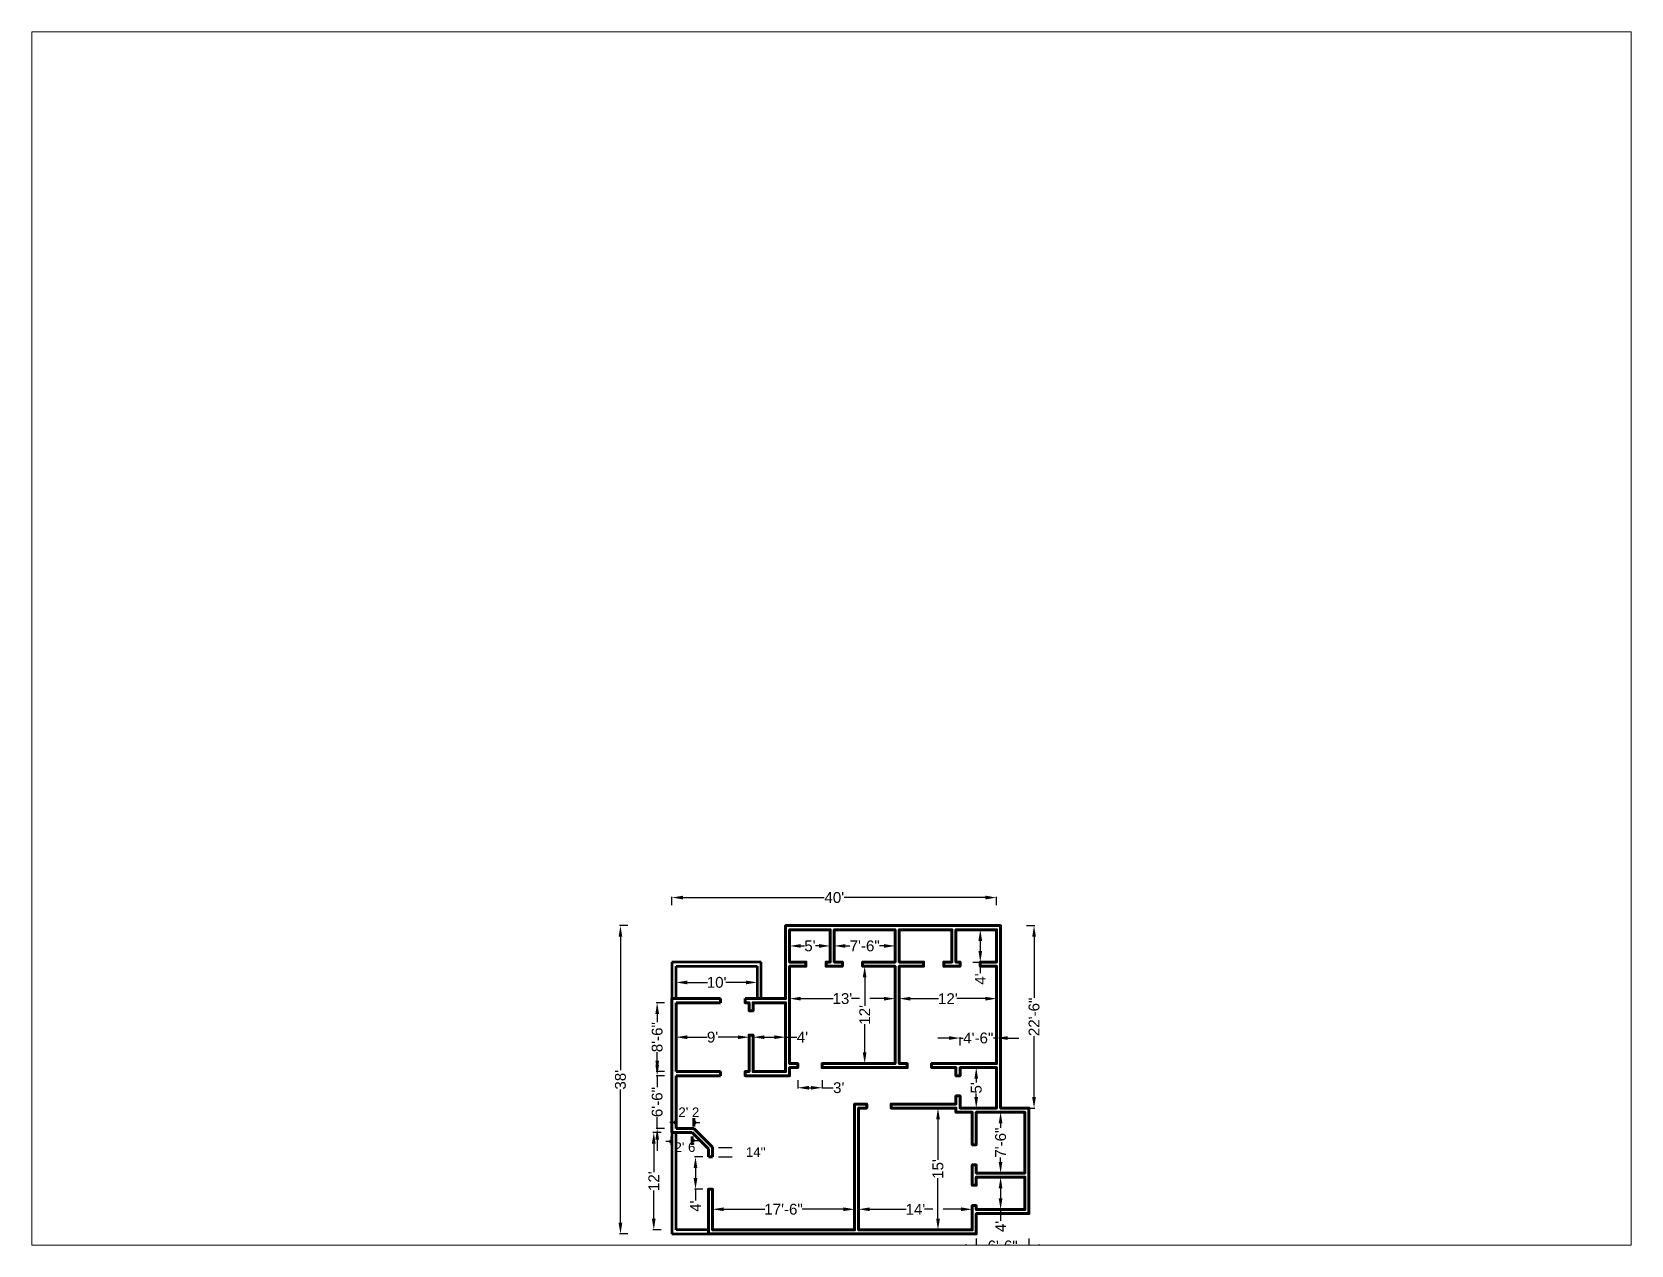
# Paper-space layout 'Layout1' of a CAD drawing. Header units: inches. Extents: x 26 to 231, y 20 to 176.
# The model-space entities are those that its viewports show. They can reach past a viewport. Long polylines and large blocks are cut down to what shows.
import ezdxf

# ---------------------------------------------------------------- set-up
doc = ezdxf.new("R2010")
doc.units = ezdxf.units.IN
doc.linetypes.add('ACAD_ISO03W100', pattern=[30, 12, -18])
doc.layers.add('Dimension', color=150, linetype='Continuous')
doc.layers.add('Verandah', color=123, linetype='ACAD_ISO03W100')
doc.layers.add('Floor Plan', color=201, linetype='Continuous', lineweight=211)
doc.styles.get("Standard").update_dxf_attribs({"font": 'arial.ttf'})
doc.dimstyles.new('ISO-25', dxfattribs={"dimtxt": 16, "dimasz": 16.5, "dimexe": 1.288, "dimexo": 0.6845, "dimgap": 0.75, "dimtad": 0, "dimdec": 0, "dimlunit": 4, "dimtxsty": 'Standard', "dimcen": 2.5, "dimclrd": 150, "dimclre": 131, "dimclrt": 150, "dimadec": 0, "dimazin": 0, "dimtfac": 1, "dimtdec": 0, "dimtmove": 0, "dimatfit": 3, "dimfxl": 11, "dimfxlon": 1, "dimtfillclr": 1, "dimarcsym": 0})

# ---------------------------------------------------------------- blocks, each defined once
blk = doc.blocks.new('*D1')
at = {"layer": 'Defpoints', "color": 0, "lineweight": 30, "transparency": 16777216}
for p in [(1681.9, 1911.6), (1681.9, 1641.6), (1731.4, 1641.6)]:
    blk.add_point(p, dxfattribs=at)
at = {"layer": 'Dimension', "color": 131, "lineweight": -2, "transparency": 16777216}
for p, q in [((1720.4, 1911.6), (1732.7, 1911.6)), ((1720.4, 1641.6), (1732.7, 1641.6))]:
    blk.add_line(p, q, dxfattribs=at)
at = {"layer": 'Dimension', "color": 150, "lineweight": -2, "transparency": 16777216}
for p, q in [((1731.4, 1895.1), (1731.4, 1804.9)), ((1731.4, 1658.1), (1731.4, 1748.2))]:
    blk.add_line(p, q, dxfattribs=at)
at = {"layer": 'Dimension', "color": 150, "lineweight": 30, "transparency": 16777216}
for points in [[(1728.6, 1895.1), (1734.1, 1895.1), (1731.4, 1911.6)], [(1728.6, 1658.1), (1734.1, 1658.1), (1731.4, 1641.6)]]:
    blk.add_solid(points, dxfattribs=at)
at = {"layer": 'Dimension', "color": 150, "lineweight": 30, "transparency": 16777216, "insert": (1731.4, 1776.6), "char_height": 16, "attachment_point": 5, "rotation": 90}
blk.add_mtext('22\'-6"', dxfattribs=at)
blk = doc.blocks.new('*D2')
at = {"layer": 'Defpoints', "color": 0, "lineweight": 30, "transparency": 16777216}
for p in [(1369.9, 1803.6), (1525.9, 1803.6), (1525.9, 1803.6)]:
    blk.add_point(p, dxfattribs=at)
at = {"layer": 'Dimension', "color": 131, "lineweight": -2, "transparency": 16777216}
for p, q in [((1369.9, 1803.6), (1369.9, 1802.3)), ((1525.9, 1803.6), (1525.9, 1804.8))]:
    blk.add_line(p, q, dxfattribs=at)
at = {"layer": 'Dimension', "color": 150, "lineweight": -2, "transparency": 16777216}
for p, q in [((1386.4, 1803.6), (1434.3, 1803.6)), ((1473, 1803.6), (1461.4, 1803.6)), ((1509.4, 1803.6), (1488.7, 1803.6))]:
    blk.add_line(p, q, dxfattribs=at)
at = {"layer": 'Dimension', "color": 150, "lineweight": 30, "transparency": 16777216}
for points in [[(1386.4, 1806.3), (1386.4, 1800.8), (1369.9, 1803.6)], [(1509.4, 1806.3), (1509.4, 1800.8), (1525.9, 1803.6)]]:
    blk.add_solid(points, dxfattribs=at)
at = {"layer": 'Dimension', "color": 150, "lineweight": 30, "transparency": 16777216, "insert": (1447.9, 1803.6), "char_height": 16, "attachment_point": 5}
blk.add_mtext("13'", dxfattribs=at)
blk = doc.blocks.new('*D3')
at = {"layer": 'Defpoints', "color": 0, "lineweight": 30, "transparency": 16777216}
for p in [(1531.9, 1803.6), (1675.9, 1803.6), (1675.9, 1803.6)]:
    blk.add_point(p, dxfattribs=at)
at = {"layer": 'Dimension', "color": 131, "lineweight": -2, "transparency": 16777216}
for p, q in [((1531.9, 1803.6), (1531.9, 1802.3)), ((1675.9, 1803.6), (1675.9, 1804.8))]:
    blk.add_line(p, q, dxfattribs=at)
at = {"layer": 'Dimension', "color": 150, "lineweight": -2, "transparency": 16777216}
for p, q in [((1548.4, 1803.6), (1590.3, 1803.6)), ((1659.4, 1803.6), (1617.4, 1803.6))]:
    blk.add_line(p, q, dxfattribs=at)
at = {"layer": 'Dimension', "color": 150, "lineweight": 30, "transparency": 16777216}
for points in [[(1548.4, 1806.3), (1548.4, 1800.8), (1531.9, 1803.6)], [(1659.4, 1806.3), (1659.4, 1800.8), (1675.9, 1803.6)]]:
    blk.add_solid(points, dxfattribs=at)
at = {"layer": 'Dimension', "color": 150, "lineweight": 30, "transparency": 16777216, "insert": (1603.9, 1803.6), "char_height": 16, "attachment_point": 5}
blk.add_mtext("12'", dxfattribs=at)
blk = doc.blocks.new('*D5')
at = {"layer": 'Defpoints', "color": 0, "lineweight": 30, "transparency": 16777216}
for p in [(1615.9, 1905.6), (1615.9, 1857.6), (1651.9, 1857.6)]:
    blk.add_point(p, dxfattribs=at)
at = {"layer": 'Dimension', "color": 131, "lineweight": -2, "transparency": 16777216}
for p, q in [((1640.9, 1905.6), (1653.1, 1905.6)), ((1640.9, 1857.6), (1653.1, 1857.6))]:
    blk.add_line(p, q, dxfattribs=at)
at = {"layer": 'Dimension', "color": 150, "lineweight": -2, "transparency": 16777216}
for p, q in [((1651.9, 1889.1), (1651.9, 1874.1)), ((1651.9, 1857.6), (1651.9, 1841.1))]:
    blk.add_line(p, q, dxfattribs=at)
at = {"layer": 'Dimension', "color": 150, "lineweight": 30, "transparency": 16777216}
for points in [[(1649.1, 1889.1), (1654.6, 1889.1), (1651.9, 1905.6)], [(1649.1, 1874.1), (1654.6, 1874.1), (1651.9, 1857.6)]]:
    blk.add_solid(points, dxfattribs=at)
at = {"layer": 'Dimension', "color": 150, "lineweight": 30, "transparency": 16777216, "insert": (1651.9, 1832.6), "char_height": 16, "attachment_point": 5, "rotation": 90}
blk.add_mtext("4'", dxfattribs=at)
blk = doc.blocks.new('*D6')
at = {"layer": 'Defpoints', "color": 0, "lineweight": 30, "transparency": 16777216}
for p in [(1648.9, 1701.6), (1645.9, 1641.6), (1648.9, 1641.6)]:
    blk.add_point(p, dxfattribs=at)
at = {"layer": 'Dimension', "color": 131, "lineweight": -2, "transparency": 16777216}
for p, q in [((1648.2, 1701.6), (1644.6, 1701.6)), ((1648.2, 1641.6), (1644.6, 1641.6))]:
    blk.add_line(p, q, dxfattribs=at)
at = {"layer": 'Dimension', "color": 150, "lineweight": -2, "transparency": 16777216}
for p, q in [((1645.9, 1685.1), (1645.9, 1679.7)), ((1645.9, 1658.1), (1645.9, 1663.4))]:
    blk.add_line(p, q, dxfattribs=at)
at = {"layer": 'Dimension', "color": 150, "lineweight": 30, "transparency": 16777216}
for points in [[(1643.1, 1685.1), (1648.6, 1685.1), (1645.9, 1701.6)], [(1643.1, 1658.1), (1648.6, 1658.1), (1645.9, 1641.6)]]:
    blk.add_solid(points, dxfattribs=at)
at = {"layer": 'Dimension', "color": 150, "lineweight": 30, "transparency": 16777216, "insert": (1645.9, 1671.6), "char_height": 16, "attachment_point": 5, "rotation": 90}
blk.add_mtext("5'", dxfattribs=at)
blk = doc.blocks.new('*D7')
at = {"layer": 'Defpoints', "color": 0, "lineweight": 30, "transparency": 16777216}
for p in [(1363.9, 1746.6), (1315.9, 1695.6), (1363.9, 1695.6)]:
    blk.add_point(p, dxfattribs=at)
at = {"layer": 'Dimension', "color": 131, "lineweight": -2, "transparency": 16777216}
for p, q in [((1315.9, 1735.6), (1315.9, 1747.8)), ((1363.9, 1735.6), (1363.9, 1747.8))]:
    blk.add_line(p, q, dxfattribs=at)
at = {"layer": 'Dimension', "color": 150, "lineweight": -2, "transparency": 16777216}
for p, q in [((1332.4, 1746.6), (1347.4, 1746.6)), ((1363.9, 1746.6), (1380.4, 1746.6))]:
    blk.add_line(p, q, dxfattribs=at)
at = {"layer": 'Dimension', "color": 150, "lineweight": 30, "transparency": 16777216}
for points in [[(1332.4, 1749.3), (1332.4, 1743.8), (1315.9, 1746.6)], [(1347.4, 1749.3), (1347.4, 1743.8), (1363.9, 1746.6)]]:
    blk.add_solid(points, dxfattribs=at)
at = {"layer": 'Dimension', "color": 150, "lineweight": 30, "transparency": 16777216, "insert": (1388.8, 1746.6), "char_height": 16, "attachment_point": 5}
blk.add_mtext("4'", dxfattribs=at)
blk = doc.blocks.new('*D8')
at = {"layer": 'Defpoints', "color": 0, "lineweight": 30, "transparency": 16777216}
for p in [(1201.9, 1827.6), (1201.9, 1827.6), (1321.9, 1827.6)]:
    blk.add_point(p, dxfattribs=at)
at = {"layer": 'Dimension', "color": 131, "lineweight": -2, "transparency": 16777216}
for p, q in [((1201.9, 1827.6), (1201.9, 1828.8)), ((1321.9, 1827.6), (1321.9, 1828.8))]:
    blk.add_line(p, q, dxfattribs=at)
at = {"layer": 'Dimension', "color": 150, "lineweight": -2, "transparency": 16777216}
for p, q in [((1218.4, 1827.6), (1248.3, 1827.6)), ((1305.4, 1827.6), (1275.4, 1827.6))]:
    blk.add_line(p, q, dxfattribs=at)
at = {"layer": 'Dimension', "color": 150, "lineweight": 30, "transparency": 16777216}
for points in [[(1218.4, 1830.3), (1218.4, 1824.8), (1201.9, 1827.6)], [(1305.4, 1830.3), (1305.4, 1824.8), (1321.9, 1827.6)]]:
    blk.add_solid(points, dxfattribs=at)
at = {"layer": 'Dimension', "color": 150, "lineweight": 30, "transparency": 16777216, "insert": (1261.9, 1827.6), "char_height": 16, "attachment_point": 5}
blk.add_mtext("10'", dxfattribs=at)
blk = doc.blocks.new('*D9')
at = {"layer": 'Defpoints', "color": 0, "lineweight": 30, "transparency": 16777216}
for p in [(1201.9, 1746.6), (1201.9, 1746.6), (1309.9, 1749.6)]:
    blk.add_point(p, dxfattribs=at)
at = {"layer": 'Dimension', "color": 131, "lineweight": -2, "transparency": 16777216}
for p, q in [((1201.9, 1746.6), (1201.9, 1747.8)), ((1309.9, 1748.9), (1309.9, 1745.3))]:
    blk.add_line(p, q, dxfattribs=at)
at = {"layer": 'Dimension', "color": 150, "lineweight": -2, "transparency": 16777216}
for p, q in [((1218.4, 1746.6), (1247.7, 1746.6)), ((1293.4, 1746.6), (1264, 1746.6))]:
    blk.add_line(p, q, dxfattribs=at)
at = {"layer": 'Dimension', "color": 150, "lineweight": 30, "transparency": 16777216}
for points in [[(1218.4, 1749.3), (1218.4, 1743.8), (1201.9, 1746.6)], [(1293.4, 1749.3), (1293.4, 1743.8), (1309.9, 1746.6)]]:
    blk.add_solid(points, dxfattribs=at)
at = {"layer": 'Dimension', "color": 150, "lineweight": 30, "transparency": 16777216, "insert": (1255.9, 1746.6), "char_height": 16, "attachment_point": 5}
blk.add_mtext("9'", dxfattribs=at)
blk = doc.blocks.new('*D12')
at = {"layer": 'Defpoints', "color": 0, "linetype": 'Continuous', "lineweight": 30, "transparency": 16777216}
for p in [(1210.9, 1605.6), (1169, 1461.6), (1210.9, 1461.6)]:
    blk.add_point(p, dxfattribs=at)
at = {"layer": 'Dimension', "color": 131, "linetype": 'Continuous', "lineweight": -2, "transparency": 16777216}
for p, q in [((1180, 1605.6), (1167.7, 1605.6)), ((1180, 1461.6), (1167.7, 1461.6))]:
    blk.add_line(p, q, dxfattribs=at)
at = {"layer": 'Dimension', "color": 150, "linetype": 'Continuous', "lineweight": -2, "transparency": 16777216}
for p, q in [((1169, 1589.1), (1169, 1547.1)), ((1169, 1478.1), (1169, 1520))]:
    blk.add_line(p, q, dxfattribs=at)
at = {"layer": 'Dimension', "color": 150, "linetype": 'Continuous', "lineweight": 30, "transparency": 16777216}
for points in [[(1166.2, 1589.1), (1171.7, 1589.1), (1169, 1605.6)], [(1166.2, 1478.1), (1171.7, 1478.1), (1169, 1461.6)]]:
    blk.add_solid(points, dxfattribs=at)
at = {"layer": 'Dimension', "color": 150, "linetype": 'Continuous', "lineweight": 30, "transparency": 16777216, "insert": (1169, 1533.6), "char_height": 16, "attachment_point": 5, "rotation": 90}
blk.add_mtext("12'", dxfattribs=at)
blk = doc.blocks.new('*D13')
at = {"layer": 'Defpoints', "color": 0, "linetype": 'Continuous', "lineweight": 30, "transparency": 16777216}
for p in [(1255.9, 1492), (1255.9, 1476.6), (1465.9, 1476.6)]:
    blk.add_point(p, dxfattribs=at)
at = {"layer": 'Dimension', "color": 131, "linetype": 'Continuous', "lineweight": -2, "transparency": 16777216}
for p, q in [((1255.9, 1481), (1255.9, 1493.3)), ((1465.9, 1481), (1465.9, 1493.3))]:
    blk.add_line(p, q, dxfattribs=at)
at = {"layer": 'Dimension', "color": 150, "linetype": 'Continuous', "lineweight": -2, "transparency": 16777216}
for p, q in [((1272.4, 1492), (1333.4, 1492)), ((1449.4, 1492), (1388.3, 1492))]:
    blk.add_line(p, q, dxfattribs=at)
at = {"layer": 'Dimension', "color": 150, "linetype": 'Continuous', "lineweight": 30, "transparency": 16777216}
for points in [[(1272.4, 1494.8), (1272.4, 1489.3), (1255.9, 1492)], [(1449.4, 1494.8), (1449.4, 1489.3), (1465.9, 1492)]]:
    blk.add_solid(points, dxfattribs=at)
at = {"layer": 'Dimension', "color": 150, "linetype": 'Continuous', "lineweight": 30, "transparency": 16777216, "insert": (1360.9, 1492), "char_height": 16, "attachment_point": 5}
blk.add_mtext('17\'-6"', dxfattribs=at)
blk = doc.blocks.new('*D14')
at = {"layer": 'Defpoints', "color": 0, "linetype": 'Continuous', "lineweight": 30, "transparency": 16777216}
for p in [(1639.9, 1492), (1471.9, 1476.6), (1639.9, 1476.6)]:
    blk.add_point(p, dxfattribs=at)
at = {"layer": 'Dimension', "color": 131, "linetype": 'Continuous', "lineweight": -2, "transparency": 16777216}
for p, q in [((1471.9, 1481), (1471.9, 1493.3)), ((1639.9, 1481), (1639.9, 1493.3))]:
    blk.add_line(p, q, dxfattribs=at)
at = {"layer": 'Dimension', "color": 150, "linetype": 'Continuous', "lineweight": -2, "transparency": 16777216}
for p, q in [((1488.4, 1492), (1542.3, 1492)), ((1581.5, 1492), (1569.4, 1492)), ((1623.4, 1492), (1597.2, 1492))]:
    blk.add_line(p, q, dxfattribs=at)
at = {"layer": 'Dimension', "color": 150, "linetype": 'Continuous', "lineweight": 30, "transparency": 16777216}
for points in [[(1488.4, 1494.8), (1488.4, 1489.3), (1471.9, 1492)], [(1623.4, 1494.8), (1623.4, 1489.3), (1639.9, 1492)]]:
    blk.add_solid(points, dxfattribs=at)
at = {"layer": 'Dimension', "color": 150, "linetype": 'Continuous', "lineweight": 30, "transparency": 16777216, "insert": (1555.9, 1492), "char_height": 16, "attachment_point": 5}
blk.add_mtext("14'", dxfattribs=at)
blk = doc.blocks.new('*D15')
at = {"layer": 'Defpoints', "color": 0, "linetype": 'Continuous', "lineweight": 30, "transparency": 16777216}
for p in [(1567.9, 1641.6), (1567.9, 1461.6), (1589.3, 1461.6)]:
    blk.add_point(p, dxfattribs=at)
at = {"layer": 'Dimension', "color": 131, "linetype": 'Continuous', "lineweight": -2, "transparency": 16777216}
for p, q in [((1578.3, 1641.6), (1590.6, 1641.6)), ((1578.3, 1461.6), (1590.6, 1461.6))]:
    blk.add_line(p, q, dxfattribs=at)
at = {"layer": 'Dimension', "color": 150, "linetype": 'Continuous', "lineweight": -2, "transparency": 16777216}
for p, q in [((1589.3, 1625.1), (1589.3, 1565.1)), ((1589.3, 1478.1), (1589.3, 1538))]:
    blk.add_line(p, q, dxfattribs=at)
at = {"layer": 'Dimension', "color": 150, "linetype": 'Continuous', "lineweight": 30, "transparency": 16777216}
for points in [[(1586.6, 1625.1), (1592.1, 1625.1), (1589.3, 1641.6)], [(1586.6, 1478.1), (1592.1, 1478.1), (1589.3, 1461.6)]]:
    blk.add_solid(points, dxfattribs=at)
at = {"layer": 'Dimension', "color": 150, "linetype": 'Continuous', "lineweight": 30, "transparency": 16777216, "insert": (1589.3, 1551.6), "char_height": 16, "attachment_point": 5, "rotation": 90}
blk.add_mtext("15'", dxfattribs=at)
blk = doc.blocks.new('*D16')
at = {"layer": 'Defpoints', "color": 0, "linetype": 'Continuous', "lineweight": 30, "transparency": 16777216}
for p in [(1681.9, 1635.6), (1681.9, 1545.6), (1681.9, 1545.6)]:
    blk.add_point(p, dxfattribs=at)
at = {"layer": 'Dimension', "color": 131, "linetype": 'Continuous', "lineweight": -2, "transparency": 16777216}
for p, q in [((1681.9, 1635.6), (1683.1, 1635.6)), ((1681.9, 1545.6), (1683.1, 1545.6))]:
    blk.add_line(p, q, dxfattribs=at)
at = {"layer": 'Dimension', "color": 150, "linetype": 'Continuous', "lineweight": -2, "transparency": 16777216}
for p, q in [((1681.9, 1619.1), (1681.9, 1612.5)), ((1681.9, 1562.1), (1681.9, 1568.6))]:
    blk.add_line(p, q, dxfattribs=at)
at = {"layer": 'Dimension', "color": 150, "linetype": 'Continuous', "lineweight": 30, "transparency": 16777216}
for points in [[(1679.1, 1619.1), (1684.6, 1619.1), (1681.9, 1635.6)], [(1679.1, 1562.1), (1684.6, 1562.1), (1681.9, 1545.6)]]:
    blk.add_solid(points, dxfattribs=at)
at = {"layer": 'Dimension', "color": 150, "linetype": 'Continuous', "lineweight": 30, "transparency": 16777216, "insert": (1681.9, 1590.6), "char_height": 16, "attachment_point": 5, "rotation": 90}
blk.add_mtext('7\'-6"', dxfattribs=at)
blk = doc.blocks.new('*D17')
at = {"layer": 'Defpoints', "color": 0, "linetype": 'Continuous', "lineweight": 30, "transparency": 16777216}
for p in [(1681.9, 1539.6), (1681.9, 1491.6), (1681.9, 1491.6)]:
    blk.add_point(p, dxfattribs=at)
at = {"layer": 'Dimension', "color": 131, "linetype": 'Continuous', "lineweight": -2, "transparency": 16777216}
for p, q in [((1681.9, 1539.6), (1683.1, 1539.6)), ((1681.9, 1491.6), (1680.6, 1491.6))]:
    blk.add_line(p, q, dxfattribs=at)
at = {"layer": 'Dimension', "color": 150, "linetype": 'Continuous', "lineweight": -2, "transparency": 16777216}
for p, q in [((1681.9, 1523.1), (1681.9, 1508.1)), ((1681.9, 1491.6), (1681.9, 1475.1))]:
    blk.add_line(p, q, dxfattribs=at)
at = {"layer": 'Dimension', "color": 150, "linetype": 'Continuous', "lineweight": 30, "transparency": 16777216}
for points in [[(1679.1, 1523.1), (1684.6, 1523.1), (1681.9, 1539.6)], [(1679.1, 1508.1), (1684.6, 1508.1), (1681.9, 1491.6)]]:
    blk.add_solid(points, dxfattribs=at)
at = {"layer": 'Dimension', "color": 150, "linetype": 'Continuous', "lineweight": 30, "transparency": 16777216, "insert": (1681.9, 1466.6), "char_height": 16, "attachment_point": 5, "rotation": 90}
blk.add_mtext("4'", dxfattribs=at)
blk = doc.blocks.new('*D18')
at = {"layer": 'Defpoints', "color": 0, "linetype": 'Continuous', "lineweight": 30, "transparency": 16777216}
for p in [(1645.9, 1485.6), (1723.9, 1485.6), (1645.9, 1437.7)]:
    blk.add_point(p, dxfattribs=at)
at = {"layer": 'Dimension', "color": 131, "linetype": 'Continuous', "lineweight": -2, "transparency": 16777216}
for p, q in [((1645.9, 1448.7), (1645.9, 1436.4)), ((1723.9, 1448.7), (1723.9, 1436.4))]:
    blk.add_line(p, q, dxfattribs=at)
at = {"layer": 'Dimension', "color": 150, "linetype": 'Continuous', "lineweight": -2, "transparency": 16777216}
for p, q in [((1629.4, 1437.7), (1612.9, 1437.7)), ((1645.9, 1437.7), (1662.8, 1437.7)), ((1723.9, 1437.7), (1706.9, 1437.7)), ((1740.4, 1437.7), (1756.9, 1437.7))]:
    blk.add_line(p, q, dxfattribs=at)
at = {"layer": 'Dimension', "color": 150, "linetype": 'Continuous', "lineweight": 30, "transparency": 16777216}
for points in [[(1629.4, 1440.4), (1629.4, 1434.9), (1645.9, 1437.7)], [(1740.4, 1440.4), (1740.4, 1434.9), (1723.9, 1437.7)]]:
    blk.add_solid(points, dxfattribs=at)
at = {"layer": 'Dimension', "color": 150, "linetype": 'Continuous', "lineweight": 30, "transparency": 16777216, "insert": (1684.9, 1437.7), "char_height": 16, "attachment_point": 5}
blk.add_mtext('6\'-6"', dxfattribs=at)
blk = doc.blocks.new('*D20')
at = {"layer": 'Defpoints', "color": 0, "linetype": 'Continuous', "lineweight": 30, "transparency": 16777216}
for p in [(1174, 1689.6), (1201.9, 1689.6), (1201.9, 1611.6)]:
    blk.add_point(p, dxfattribs=at)
at = {"layer": 'Dimension', "color": 150, "linetype": 'Continuous', "lineweight": -2, "transparency": 16777216}
for p, q in [((1174, 1706.1), (1174, 1722.6)), ((1174, 1689.6), (1174, 1672.6)), ((1174, 1611.6), (1174, 1628.5)), ((1174, 1595.1), (1174, 1578.6))]:
    blk.add_line(p, q, dxfattribs=at)
at = {"layer": 'Dimension', "color": 131, "linetype": 'Continuous', "lineweight": -2, "transparency": 16777216}
for p, q in [((1185, 1689.6), (1172.7, 1689.6)), ((1185, 1611.6), (1172.7, 1611.6))]:
    blk.add_line(p, q, dxfattribs=at)
at = {"layer": 'Dimension', "color": 150, "linetype": 'Continuous', "lineweight": 30, "transparency": 16777216}
for points in [[(1171.3, 1706.1), (1176.8, 1706.1), (1174, 1689.6)], [(1171.3, 1595.1), (1176.8, 1595.1), (1174, 1611.6)]]:
    blk.add_solid(points, dxfattribs=at)
at = {"layer": 'Dimension', "color": 150, "linetype": 'Continuous', "lineweight": 30, "transparency": 16777216, "insert": (1174, 1650.6), "char_height": 16, "attachment_point": 5, "rotation": 90}
blk.add_mtext('6\'-6"', dxfattribs=at)
blk = doc.blocks.new('*D21')
at = {"layer": 'Defpoints', "color": 0, "linetype": 'Continuous', "lineweight": 30, "transparency": 16777216}
for p in [(1201.9, 1797.6), (1174, 1695.6), (1201.9, 1695.6)]:
    blk.add_point(p, dxfattribs=at)
at = {"layer": 'Dimension', "color": 131, "linetype": 'Continuous', "lineweight": -2, "transparency": 16777216}
for p, q in [((1185, 1797.6), (1172.7, 1797.6)), ((1185, 1695.6), (1172.7, 1695.6))]:
    blk.add_line(p, q, dxfattribs=at)
at = {"layer": 'Dimension', "color": 150, "linetype": 'Continuous', "lineweight": -2, "transparency": 16777216}
for p, q in [((1174, 1781.1), (1174, 1768.6)), ((1174, 1712.1), (1174, 1724.5))]:
    blk.add_line(p, q, dxfattribs=at)
at = {"layer": 'Dimension', "color": 150, "linetype": 'Continuous', "lineweight": 30, "transparency": 16777216}
for points in [[(1171.3, 1781.1), (1176.8, 1781.1), (1174, 1797.6)], [(1171.3, 1712.1), (1176.8, 1712.1), (1174, 1695.6)]]:
    blk.add_solid(points, dxfattribs=at)
at = {"layer": 'Dimension', "color": 150, "linetype": 'Continuous', "lineweight": 30, "transparency": 16777216, "insert": (1174, 1746.6), "char_height": 16, "attachment_point": 5, "rotation": 90}
blk.add_mtext('8\'-6"', dxfattribs=at)
blk = doc.blocks.new('*D22')
at = {"layer": 'Defpoints', "color": 0, "linetype": 'Continuous', "lineweight": 30, "transparency": 16777216}
for p in [(1525.9, 1851.6), (1480.9, 1707.6), (1525.9, 1707.6)]:
    blk.add_point(p, dxfattribs=at)
at = {"layer": 'Dimension', "color": 131, "linetype": 'Continuous', "lineweight": -2, "transparency": 16777216}
for p, q in [((1491.9, 1851.6), (1479.6, 1851.6)), ((1491.9, 1707.6), (1479.6, 1707.6))]:
    blk.add_line(p, q, dxfattribs=at)
at = {"layer": 'Dimension', "color": 150, "linetype": 'Continuous', "lineweight": -2, "transparency": 16777216}
for p, q in [((1480.9, 1835.1), (1480.9, 1793.1)), ((1480.9, 1724.1), (1480.9, 1766))]:
    blk.add_line(p, q, dxfattribs=at)
at = {"layer": 'Dimension', "color": 150, "linetype": 'Continuous', "lineweight": 30, "transparency": 16777216}
for points in [[(1478.1, 1835.1), (1483.6, 1835.1), (1480.9, 1851.6)], [(1478.1, 1724.1), (1483.6, 1724.1), (1480.9, 1707.6)]]:
    blk.add_solid(points, dxfattribs=at)
at = {"layer": 'Dimension', "color": 150, "linetype": 'Continuous', "lineweight": 30, "transparency": 16777216, "insert": (1480.9, 1779.6), "char_height": 16, "attachment_point": 5, "rotation": 90}
blk.add_mtext("12'", dxfattribs=at)
blk = doc.blocks.new('*D23')
at = {"layer": 'Defpoints', "color": 0, "linetype": 'Continuous', "lineweight": 30, "transparency": 16777216}
for p in [(1369.9, 1881.6), (1429.9, 1881.6), (1429.9, 1881.6)]:
    blk.add_point(p, dxfattribs=at)
at = {"layer": 'Dimension', "color": 131, "linetype": 'Continuous', "lineweight": -2, "transparency": 16777216}
for p, q in [((1369.9, 1881.6), (1369.9, 1882.8)), ((1429.9, 1881.6), (1429.9, 1882.8))]:
    blk.add_line(p, q, dxfattribs=at)
at = {"layer": 'Dimension', "color": 150, "linetype": 'Continuous', "lineweight": -2, "transparency": 16777216}
for p, q in [((1386.4, 1881.6), (1391.7, 1881.6)), ((1413.4, 1881.6), (1408, 1881.6))]:
    blk.add_line(p, q, dxfattribs=at)
at = {"layer": 'Dimension', "color": 150, "linetype": 'Continuous', "lineweight": 30, "transparency": 16777216}
for points in [[(1386.4, 1884.3), (1386.4, 1878.8), (1369.9, 1881.6)], [(1413.4, 1884.3), (1413.4, 1878.8), (1429.9, 1881.6)]]:
    blk.add_solid(points, dxfattribs=at)
at = {"layer": 'Dimension', "color": 150, "linetype": 'Continuous', "lineweight": 30, "transparency": 16777216, "insert": (1399.9, 1881.6), "char_height": 16, "attachment_point": 5}
blk.add_mtext("5'", dxfattribs=at)
blk = doc.blocks.new('*D24')
at = {"layer": 'Defpoints', "color": 0, "linetype": 'Continuous', "lineweight": 30, "transparency": 16777216}
for p in [(1435.9, 1881.6), (1525.9, 1881.6), (1525.9, 1881.6)]:
    blk.add_point(p, dxfattribs=at)
at = {"layer": 'Dimension', "color": 131, "linetype": 'Continuous', "lineweight": -2, "transparency": 16777216}
for p, q in [((1435.9, 1881.6), (1435.9, 1882.8)), ((1525.9, 1881.6), (1525.9, 1882.8))]:
    blk.add_line(p, q, dxfattribs=at)
at = {"layer": 'Dimension', "color": 150, "linetype": 'Continuous', "lineweight": -2, "transparency": 16777216}
for p, q in [((1452.4, 1881.6), (1458.9, 1881.6)), ((1509.4, 1881.6), (1502.8, 1881.6))]:
    blk.add_line(p, q, dxfattribs=at)
at = {"layer": 'Dimension', "color": 150, "linetype": 'Continuous', "lineweight": 30, "transparency": 16777216}
for points in [[(1452.4, 1884.3), (1452.4, 1878.8), (1435.9, 1881.6)], [(1509.4, 1884.3), (1509.4, 1878.8), (1525.9, 1881.6)]]:
    blk.add_solid(points, dxfattribs=at)
at = {"layer": 'Dimension', "color": 150, "linetype": 'Continuous', "lineweight": 30, "transparency": 16777216, "insert": (1480.9, 1881.6), "char_height": 16, "attachment_point": 5}
blk.add_mtext('7\'-6"', dxfattribs=at)
blk = doc.blocks.new('*D25')
at = {"layer": 'Defpoints', "color": 0, "linetype": 'Continuous', "lineweight": 30, "transparency": 16777216}
for p in [(1621.9, 1745.3), (1621.9, 1701.6), (1675.9, 1701.6)]:
    blk.add_point(p, dxfattribs=at)
at = {"layer": 'Dimension', "color": 150, "linetype": 'Continuous', "lineweight": -2, "transparency": 16777216}
for p, q in [((1605.4, 1745.3), (1588.9, 1745.3)), ((1621.9, 1745.3), (1626.5, 1745.3)), ((1675.9, 1745.3), (1671.2, 1745.3)), ((1692.4, 1745.3), (1708.9, 1745.3))]:
    blk.add_line(p, q, dxfattribs=at)
at = {"layer": 'Dimension', "color": 131, "linetype": 'Continuous', "lineweight": -2, "transparency": 16777216}
for p, q in [((1621.9, 1734.3), (1621.9, 1746.6)), ((1675.9, 1734.3), (1675.9, 1746.6))]:
    blk.add_line(p, q, dxfattribs=at)
at = {"layer": 'Dimension', "color": 150, "linetype": 'Continuous', "lineweight": 30, "transparency": 16777216}
for points in [[(1605.4, 1748.1), (1605.4, 1742.6), (1621.9, 1745.3)], [(1692.4, 1748.1), (1692.4, 1742.6), (1675.9, 1745.3)]]:
    blk.add_solid(points, dxfattribs=at)
at = {"layer": 'Dimension', "color": 150, "linetype": 'Continuous', "lineweight": 30, "transparency": 16777216, "insert": (1648.9, 1745.3), "char_height": 16, "attachment_point": 5}
blk.add_mtext('4\'-6"', dxfattribs=at)
blk = doc.blocks.new('*D28')
at = {"layer": 'Defpoints', "color": 0, "linetype": 'Continuous', "lineweight": 30, "transparency": 16777216}
for p in [(1363.9, 1911.6), (1119.7, 1455.6), (1363.9, 1455.6)]:
    blk.add_point(p, dxfattribs=at)
at = {"layer": 'Dimension', "color": 131, "linetype": 'Continuous', "lineweight": -2, "transparency": 16777216}
for p, q in [((1130.7, 1911.6), (1118.4, 1911.6)), ((1130.7, 1455.6), (1118.4, 1455.6))]:
    blk.add_line(p, q, dxfattribs=at)
at = {"layer": 'Dimension', "color": 150, "linetype": 'Continuous', "lineweight": -2, "transparency": 16777216}
for p, q in [((1119.7, 1895.1), (1119.7, 1697.9)), ((1119.7, 1472.1), (1119.7, 1669.2))]:
    blk.add_line(p, q, dxfattribs=at)
at = {"layer": 'Dimension', "color": 150, "linetype": 'Continuous', "lineweight": 30, "transparency": 16777216}
for points in [[(1116.9, 1895.1), (1122.4, 1895.1), (1119.7, 1911.6)], [(1116.9, 1472.1), (1122.4, 1472.1), (1119.7, 1455.6)]]:
    blk.add_solid(points, dxfattribs=at)
at = {"layer": 'Dimension', "color": 150, "linetype": 'Continuous', "lineweight": 30, "transparency": 16777216, "insert": (1119.7, 1683.6), "char_height": 16, "attachment_point": 5, "rotation": 90}
blk.add_mtext("38'", dxfattribs=at)
blk = doc.blocks.new('*D53')
at = {"layer": 'Defpoints', "color": 0, "linetype": 'ACAD_ISO03W100', "lineweight": 30, "transparency": 16777216}
for p in [(1381.9, 1701.6), (1417.9, 1701.6), (1417.9, 1671.8)]:
    blk.add_point(p, dxfattribs=at)
at = {"layer": 'Dimension', "color": 131, "linetype": 'ACAD_ISO03W100', "lineweight": -2, "transparency": 16777216}
for p, q in [((1381.9, 1682.8), (1381.9, 1670.5)), ((1417.9, 1682.8), (1417.9, 1670.5))]:
    blk.add_line(p, q, dxfattribs=at)
at = {"layer": 'Dimension', "color": 150, "linetype": 'ACAD_ISO03W100', "lineweight": -2, "transparency": 16777216}
for p, q in [((1398.4, 1671.8), (1401.4, 1671.8)), ((1417.9, 1671.8), (1434.4, 1671.8))]:
    blk.add_line(p, q, dxfattribs=at)
at = {"layer": 'Dimension', "color": 150, "linetype": 'ACAD_ISO03W100', "lineweight": 30, "transparency": 16777216}
for points in [[(1398.4, 1674.5), (1398.4, 1669), (1381.9, 1671.8)], [(1401.4, 1674.5), (1401.4, 1669), (1417.9, 1671.8)]]:
    blk.add_solid(points, dxfattribs=at)
at = {"layer": 'Dimension', "color": 150, "linetype": 'ACAD_ISO03W100', "lineweight": 30, "transparency": 16777216, "insert": (1442.5, 1671.8), "char_height": 16, "attachment_point": 5}
blk.add_mtext("3'", dxfattribs=at)
blk = doc.blocks.new('*D54')
at = {"layer": 'Defpoints', "color": 0, "linetype": 'ACAD_ISO03W100', "lineweight": 30, "transparency": 16777216}
for p in [(1249.9, 1569.6), (1230.7, 1521.6), (1249.9, 1521.6)]:
    blk.add_point(p, dxfattribs=at)
at = {"layer": 'Dimension', "color": 131, "linetype": 'ACAD_ISO03W100', "lineweight": -2, "transparency": 16777216}
for p, q in [((1241.7, 1569.6), (1229.4, 1569.6)), ((1241.7, 1521.6), (1229.4, 1521.6))]:
    blk.add_line(p, q, dxfattribs=at)
at = {"layer": 'Dimension', "color": 150, "linetype": 'ACAD_ISO03W100', "lineweight": -2, "transparency": 16777216}
for p, q in [((1230.7, 1553.1), (1230.7, 1538.1)), ((1230.7, 1521.6), (1230.7, 1505.1))]:
    blk.add_line(p, q, dxfattribs=at)
at = {"layer": 'Dimension', "color": 150, "linetype": 'ACAD_ISO03W100', "lineweight": 30, "transparency": 16777216}
for points in [[(1227.9, 1553.1), (1233.4, 1553.1), (1230.7, 1569.6)], [(1227.9, 1538.1), (1233.4, 1538.1), (1230.7, 1521.6)]]:
    blk.add_solid(points, dxfattribs=at)
at = {"layer": 'Dimension', "color": 150, "linetype": 'ACAD_ISO03W100', "lineweight": 30, "transparency": 16777216, "insert": (1230.7, 1496.6), "char_height": 16, "attachment_point": 5, "rotation": 90}
blk.add_mtext("4'", dxfattribs=at)
blk = doc.blocks.new('*D55')
at = {"layer": 'Defpoints', "color": 0, "lineweight": 30, "transparency": 16777216}
for p in [(1675.9, 1953.1), (1195.9, 1803.6), (1675.9, 1804.8)]:
    blk.add_point(p, dxfattribs=at)
at = {"layer": 'Dimension', "color": 131, "lineweight": -2, "transparency": 16777216}
for p, q in [((1195.9, 1942.1), (1195.9, 1954.4)), ((1675.9, 1942.1), (1675.9, 1954.4))]:
    blk.add_line(p, q, dxfattribs=at)
at = {"layer": 'Dimension', "color": 150, "lineweight": -2, "transparency": 16777216}
for p, q in [((1212.4, 1953.1), (1421.2, 1953.1)), ((1659.4, 1953.1), (1450.5, 1953.1))]:
    blk.add_line(p, q, dxfattribs=at)
at = {"layer": 'Dimension', "color": 150, "lineweight": 30, "transparency": 16777216}
for points in [[(1212.4, 1955.9), (1212.4, 1950.4), (1195.9, 1953.1)], [(1659.4, 1955.9), (1659.4, 1950.4), (1675.9, 1953.1)]]:
    blk.add_solid(points, dxfattribs=at)
at = {"layer": 'Dimension', "color": 150, "lineweight": 30, "transparency": 16777216, "insert": (1435.9, 1953.1), "char_height": 16, "attachment_point": 5}
blk.add_mtext("40'", dxfattribs=at)

msp = doc.modelspace()

# ---------------------------------------------------------------- linework, layer by layer
at = {"layer": 'Dimension', "linetype": 'Continuous', "lineweight": 30}
for p, q in [((1198.9, 1620.6), (1192.9, 1620.6)), ((1231.3, 1620.6), (1237.3, 1620.6)), ((1192.9, 1592.2), (1186.9, 1592.2)), ((1228.9, 1593.6), (1234.9, 1593.6))]:
    msp.add_line(p, q, dxfattribs=at)
at = {"layer": 'Dimension', "lineweight": 30}
for p, q in [((1264.9, 1583.6), (1285.1, 1583.6)), ((1264.9, 1569.6), (1285.1, 1569.6))]:
    msp.add_line(p, q, dxfattribs=at)
at = {"layer": 'Dimension', "linetype": 'Continuous', "lineweight": 30}
for points in [[(1201.9, 1620.6), (1198.9, 1622.1), (1198.9, 1619.1)], [(1228.3, 1620.6), (1231.3, 1619.1), (1231.3, 1622.1)], [(1195.9, 1592.2), (1192.9, 1593.7), (1192.9, 1590.7)], [(1225.9, 1593.6), (1228.9, 1592.1), (1228.9, 1595.1)]]:
    msp.add_lwpolyline(points, close=True, dxfattribs=at)
at = {"layer": 'Floor Plan', "linetype": 'Continuous', "lineweight": 80}
for p, q in [((1195.9, 1605.6), (1195.9, 1803.6)), ((1195.9, 1803.6), (1267.9, 1803.6)), ((1267.9, 1797.6), (1201.9, 1797.6)), ((1201.9, 1797.6), (1201.9, 1695.6)), ((1267.9, 1803.6), (1267.9, 1797.6)), ((1201.9, 1695.6), (1267.9, 1695.6)), ((1267.9, 1689.6), (1201.9, 1689.6)), ((1201.9, 1689.6), (1201.9, 1611.6)), ((1267.9, 1695.6), (1267.9, 1689.6)), ((1201.9, 1611.6), (1228.3, 1611.6)), ((1225.9, 1605.6), (1195.9, 1605.6)), ((1225.9, 1605.6), (1249.9, 1581.6)), ((1249.9, 1569.6), (1249.9, 1581.6)), ((1249.9, 1581.6), (1249.9, 1581.6)), ((1255.9, 1569.6), (1249.9, 1569.6)), ((1255.9, 1584), (1255.9, 1569.6))]:
    msp.add_line(p, q, dxfattribs=at)
at = {"layer": 'Floor Plan', "linetype": 'Continuous', "lineweight": 158}
for p, q in [((1228.3, 1614.6), (1228.3, 1626.6)), ((1225.9, 1587.6), (1225.9, 1599.6))]:
    msp.add_line(p, q, dxfattribs=at)
at = {"layer": 'Floor Plan', "lineweight": 80}
msp.add_line((1228.3, 1611.6), (1255.9, 1584), dxfattribs=at)
at = {"layer": 'Floor Plan', "linetype": 'Continuous', "lineweight": 80}
msp.add_lwpolyline([(1303.9, 1803.6), (1303.9, 1797.6), (1309.9, 1797.6), (1309.9, 1785.6), (1315.9, 1785.6), (1315.9, 1797.6), (1363.9, 1797.6), (1363.9, 1695.6), (1315.9, 1695.6), (1315.9, 1749.6), (1309.9, 1749.6), (1309.9, 1695.6), (1303.9, 1695.6), (1303.9, 1689.6), (1369.9, 1689.6), (1369.9, 1701.6), (1381.9, 1701.6), (1381.9, 1707.6), (1369.9, 1707.6), (1369.9, 1851.6), (1393.9, 1851.6), (1393.9, 1857.6), (1369.9, 1857.6), (1369.9, 1905.6), (1429.9, 1905.6), (1429.9, 1857.6), (1423.9, 1857.6), (1423.9, 1851.6), (1447.9, 1851.6), (1447.9, 1857.6), (1435.9, 1857.6), (1435.9, 1905.6), (1525.9, 1905.6), (1525.9, 1857.6), (1477.9, 1857.6), (1477.9, 1851.6), (1525.9, 1851.6), (1525.9, 1707.6), (1417.9, 1707.6), (1417.9, 1701.6), (1543.9, 1701.6), (1543.9, 1707.6), (1531.9, 1707.6), (1531.9, 1851.6), (1567.9, 1851.6), (1567.9, 1857.6), (1531.9, 1857.6), (1531.9, 1905.6), (1609.9, 1905.6), (1609.9, 1857.6), (1597.9, 1857.6), (1597.9, 1851.6), (1621.9, 1851.6), (1621.9, 1857.6), (1615.9, 1857.6), (1615.9, 1905.6), (1675.9, 1905.6), (1675.9, 1857.6), (1651.9, 1857.6), (1651.9, 1851.6), (1675.9, 1851.6), (1675.9, 1707.6), (1579.9, 1707.6), (1579.9, 1701.6), (1615.9, 1701.6), (1615.9, 1689.6), (1621.9, 1689.6), (1621.9, 1701.6), (1675.9, 1701.6), (1675.9, 1641.6), (1621.9, 1641.6), (1621.9, 1659.6), (1615.9, 1659.6), (1615.9, 1647.6), (1519.9, 1647.6), (1519.9, 1641.6), (1615.9, 1641.6), (1615.9, 1635.6), (1639.9, 1635.6), (1639.9, 1587.6), (1645.9, 1587.6), (1645.9, 1635.6), (1717.9, 1635.6), (1717.9, 1545.6), (1645.9, 1545.6), (1645.9, 1557.6), (1639.9, 1557.6), (1639.9, 1527.6), (1645.9, 1527.6), (1645.9, 1539.6), (1717.9, 1539.6), (1717.9, 1491.6), (1645.9, 1491.6), (1645.9, 1497.6), (1639.9, 1497.6), (1639.9, 1461.6), (1471.9, 1461.6), (1471.9, 1641.6), (1483.9, 1641.6), (1483.9, 1647.6), (1465.9, 1647.6), (1465.9, 1461.6), (1255.9, 1461.6), (1255.9, 1521.6), (1249.9, 1521.6), (1249.9, 1455.6), (1645.9, 1455.6), (1645.9, 1485.6), (1723.9, 1485.6), (1723.9, 1641.6), (1681.9, 1641.6), (1681.9, 1911.6), (1363.9, 1911.6), (1363.9, 1803.6)], close=True, dxfattribs=at)
at = {"layer": 'Verandah', "linetype": 'ACAD_ISO03W100', "lineweight": 53}
for p, q in [((1195.9, 1611.6), (1195.9, 1455.6)), ((1201.9, 1461.6), (1201.9, 1605.6)), ((1195.9, 1455.6), (1249.9, 1455.6)), ((1249.9, 1461.6), (1201.9, 1461.6))]:
    msp.add_line(p, q, dxfattribs=at)
at = {"layer": 'Verandah', "linetype": 'Continuous', "lineweight": 158}
msp.add_line((1195.9, 1587.6), (1195.9, 1599.6), dxfattribs=at)
at = {"layer": 'Verandah', "linetype": 'ACAD_ISO03W100', "lineweight": 158}
msp.add_line((1249.9, 1461.6), (1249.9, 1455.6), dxfattribs=at)
at = {"layer": 'Verandah', "linetype": 'ACAD_ISO03W100', "lineweight": 53}
msp.add_lwpolyline([(1195.9, 1803.6), (1201.9, 1803.6), (1201.9, 1851.6), (1321.9, 1851.6), (1321.9, 1803.6), (1327.9, 1803.6), (1327.9, 1857.6), (1195.9, 1857.6)], close=True, dxfattribs=at)

# ---------------------------------------------------------------- texts
at = {"layer": 'Dimension', "lineweight": 30}
for s, p in [("2' 2", (1205.4, 1628.6)), ("2' 6", (1199.6, 1576.9)), ("14''", (1305.2, 1569.6))]:
    msp.add_text(s, height=14, dxfattribs=at).set_placement(p)

# ---------------------------------------------------------------- dimensions: what is measured, and where the dimension line sits
for base, p1, p2, picture, middle in [((1675.9, 1953.1), (1195.9, 1803.6), (1675.9, 1804.8), '*D55', (1435.9, 1953.1)), ((1201.9, 1827.6), (1321.9, 1827.6), (1201.9, 1827.6), '*D8', (1261.9, 1827.6)), ((1525.9, 1803.6), (1369.9, 1803.6), (1525.9, 1803.6), '*D2', (1447.9, 1803.6)), ((1675.9, 1803.6), (1531.9, 1803.6), (1675.9, 1803.6), '*D3', (1603.9, 1803.6)), ((1201.9, 1746.6), (1309.9, 1749.6), (1201.9, 1746.6), '*D9', (1255.9, 1746.6)), ((1363.9, 1746.6), (1315.9, 1695.6), (1363.9, 1695.6), '*D7', (1388.8, 1746.6))]:
    dim = msp.add_linear_dim(base=base, p1=p1, p2=p2, dimstyle='ISO-25', dxfattribs=at)
    dim.commit()
    dim.dimension.update_dxf_attribs({"geometry": picture, "text_midpoint": middle})
at = {"layer": 'Dimension', "linetype": 'Continuous', "lineweight": 30}
for base, p1, p2, picture, middle in [((1119.7, 1455.6), (1363.9, 1911.6), (1363.9, 1455.6), '*D28', (1119.7, 1683.6)), ((1480.9, 1707.6), (1525.9, 1851.6), (1525.9, 1707.6), '*D22', (1480.9, 1779.6)), ((1174, 1695.6), (1201.9, 1797.6), (1201.9, 1695.6), '*D21', (1174, 1746.6)), ((1174, 1689.6), (1201.9, 1611.6), (1201.9, 1689.6), '*D20', (1174, 1650.6)), ((1589.3, 1461.6), (1567.9, 1641.6), (1567.9, 1461.6), '*D15', (1589.3, 1551.6)), ((1681.9, 1545.6), (1681.9, 1635.6), (1681.9, 1545.6), '*D16', (1681.9, 1590.6)), ((1169, 1461.6), (1210.9, 1605.6), (1210.9, 1461.6), '*D12', (1169, 1533.6)), ((1681.9, 1491.6), (1681.9, 1539.6), (1681.9, 1491.6), '*D17', (1681.9, 1466.6))]:
    dim = msp.add_linear_dim(base=base, p1=p1, p2=p2, angle=90, dimstyle='ISO-25', dxfattribs=at)
    dim.commit()
    dim.dimension.update_dxf_attribs({"geometry": picture, "text_midpoint": middle})
for base, p1, p2, picture, middle in [((1429.9, 1881.6), (1369.9, 1881.6), (1429.9, 1881.6), '*D23', (1399.9, 1881.6)), ((1525.9, 1881.6), (1435.9, 1881.6), (1525.9, 1881.6), '*D24', (1480.9, 1881.6)), ((1621.9, 1745.3), (1675.9, 1701.6), (1621.9, 1701.6), '*D25', (1648.9, 1745.3)), ((1255.9, 1492), (1465.9, 1476.6), (1255.9, 1476.6), '*D13', (1360.9, 1492)), ((1639.9, 1492), (1471.9, 1476.6), (1639.9, 1476.6), '*D14', (1555.9, 1492)), ((1645.9, 1437.7), (1723.9, 1485.6), (1645.9, 1485.6), '*D18', (1684.9, 1437.7))]:
    dim = msp.add_linear_dim(base=base, p1=p1, p2=p2, dimstyle='ISO-25', dxfattribs=at)
    dim.commit()
    dim.dimension.update_dxf_attribs({"geometry": picture, "text_midpoint": middle})
at = {"layer": 'Dimension', "lineweight": 30}
for base, p1, p2, picture, middle in [((1651.9, 1857.6), (1615.9, 1905.6), (1615.9, 1857.6), '*D5', (1651.9, 1832.6)), ((1731.4, 1641.6), (1681.9, 1911.6), (1681.9, 1641.6), '*D1', (1731.4, 1776.6)), ((1645.9, 1641.6), (1648.9, 1701.6), (1648.9, 1641.6), '*D6', (1645.9, 1671.6))]:
    dim = msp.add_linear_dim(base=base, p1=p1, p2=p2, angle=90, dimstyle='ISO-25', dxfattribs=at)
    dim.commit()
    dim.dimension.update_dxf_attribs({"geometry": picture, "text_midpoint": middle})
at = {"layer": 'Dimension', "linetype": 'ACAD_ISO03W100', "lineweight": 30}
dim = msp.add_linear_dim(base=(1417.9, 1671.8), p1=(1381.9, 1701.6), p2=(1417.9, 1701.6), dimstyle='ISO-25', dxfattribs=at)
dim.commit()
dim.dimension.update_dxf_attribs({"geometry": '*D53', "text_midpoint": (1442.5, 1671.8)})
dim = msp.add_linear_dim(base=(1230.7, 1521.6), p1=(1249.9, 1569.6), p2=(1249.9, 1521.6), angle=90, dimstyle='ISO-25', dxfattribs=at)
dim.commit()
dim.dimension.update_dxf_attribs({"geometry": '*D54', "text_midpoint": (1230.7, 1496.6)})

psp = doc.layouts.get("Layout1")

# ---------------------------------------------------------------- viewports
at = {"layer": 'Verandah', "view_target_point": (2684.16, 1184.38)}
psp.add_viewport(center=(128.5, 97.5), size=(205.6, 156), view_center_point=(-1252.34, 1151.96), view_height=1794.382, dxfattribs=at)

doc.saveas('drawing.dxf')
